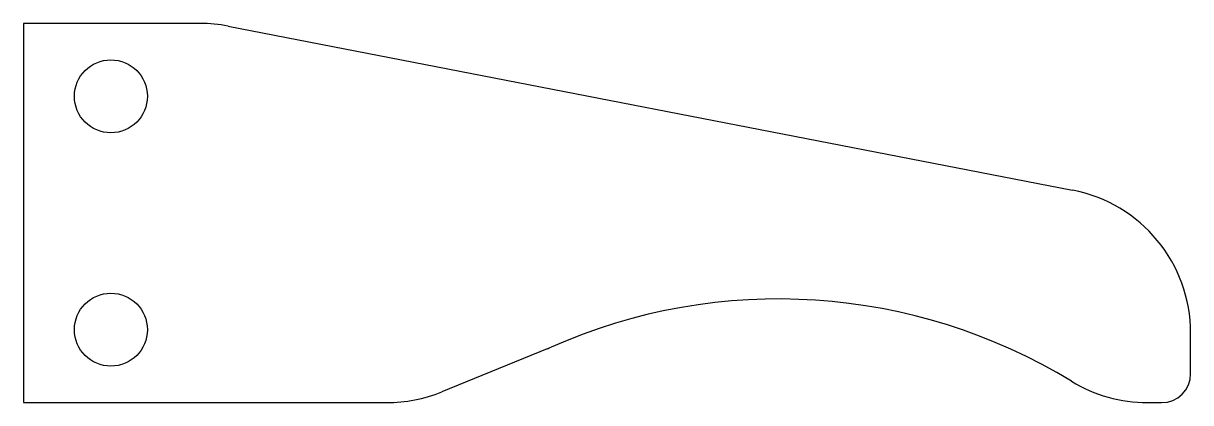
# Model space of a CAD drawing. Header units: millimetres. Extents: x -20 to 20, y -6.5 to 6.5.
import ezdxf

# ---------------------------------------------------------------- set-up
doc = ezdxf.new("R2010")
doc.units = ezdxf.units.MM

msp = doc.modelspace()

# ---------------------------------------------------------------- linework, layer by layer
at = {"color": 7, "linetype": 'Continuous', "lineweight": 25}
for p, q in [((-13.939, 6.5), (-20, 6.5)), ((-20, 6.5), (-20, -6.5)), ((-12.986, 6.408), (15.954, 0.786)), ((20, -5.5), (20, -4.122)), ((-2.049, -4.653), (-5.661, -6.129)), ((-20, -6.5), (-7.551, -6.5)), ((18.524, -6.5), (19, -6.5))]:
    msp.add_line(p, q, dxfattribs=at)
for centre in [(-17, 4), (-17, -4)]:
    msp.add_circle(centre, 1.25, dxfattribs=at)
for centre, radius, start, end in [((-13.939, 1.5), 5, 79.006, 90), ((15, -4.122), 5, 0, 79.006), ((5.884, -22.202), 19.255, 58.5931, 113.8919), ((-3.939, -0.025), 5, 292.2173, 293.8919), ((19, -5.5), 1, 270, 0), ((18.524, -1.5), 5, 238.5931, 270), ((-7.551, -1.5), 5, 270, 292.2173)]:
    msp.add_arc(centre, radius, start, end, dxfattribs=at)

doc.saveas('drawing.dxf')
